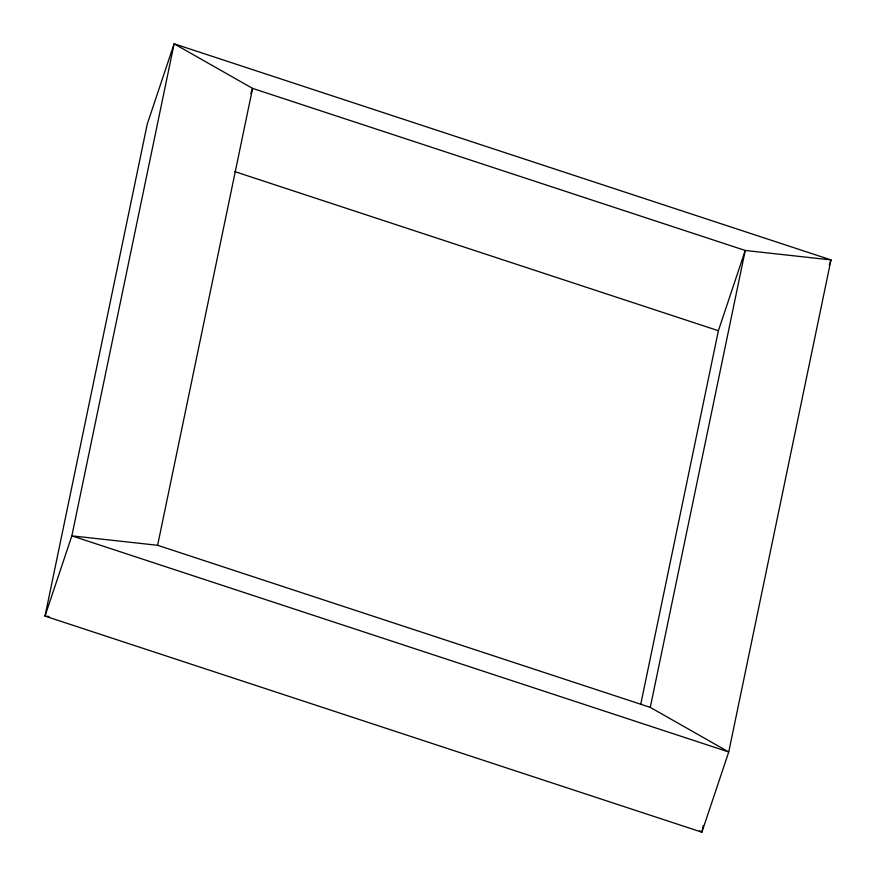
<?xml version="1.0" encoding="UTF-8"?>
<svg xmlns="http://www.w3.org/2000/svg" width="876" height="876" viewBox="0 0 876 876"><rect width="100%" height="100%" fill="white"/><g stroke="black" fill="none" stroke-linecap="round" stroke-linejoin="round"><path stroke-width="1.31" d="M157.614 545.288L71.854 535.849L728.733 751.969L650.277 707.381L157.614 545.288L252.573 88.388L174.116 43.8L147.267 124.031L45.005 616.091L701.884 832.2L728.733 751.969L830.995 259.909L174.116 43.8L71.854 535.849L45.005 616.091L49.023 616.529M640.695 704.534L718.386 330.712L745.235 250.47L830.995 259.909L829.265 265.089M650.277 707.381L745.235 250.47L252.573 88.388L250.843 93.568M703.275 825.51L701.884 832.2L699.508 830.853M234.823 171.619L718.386 330.712"/></g></svg>
